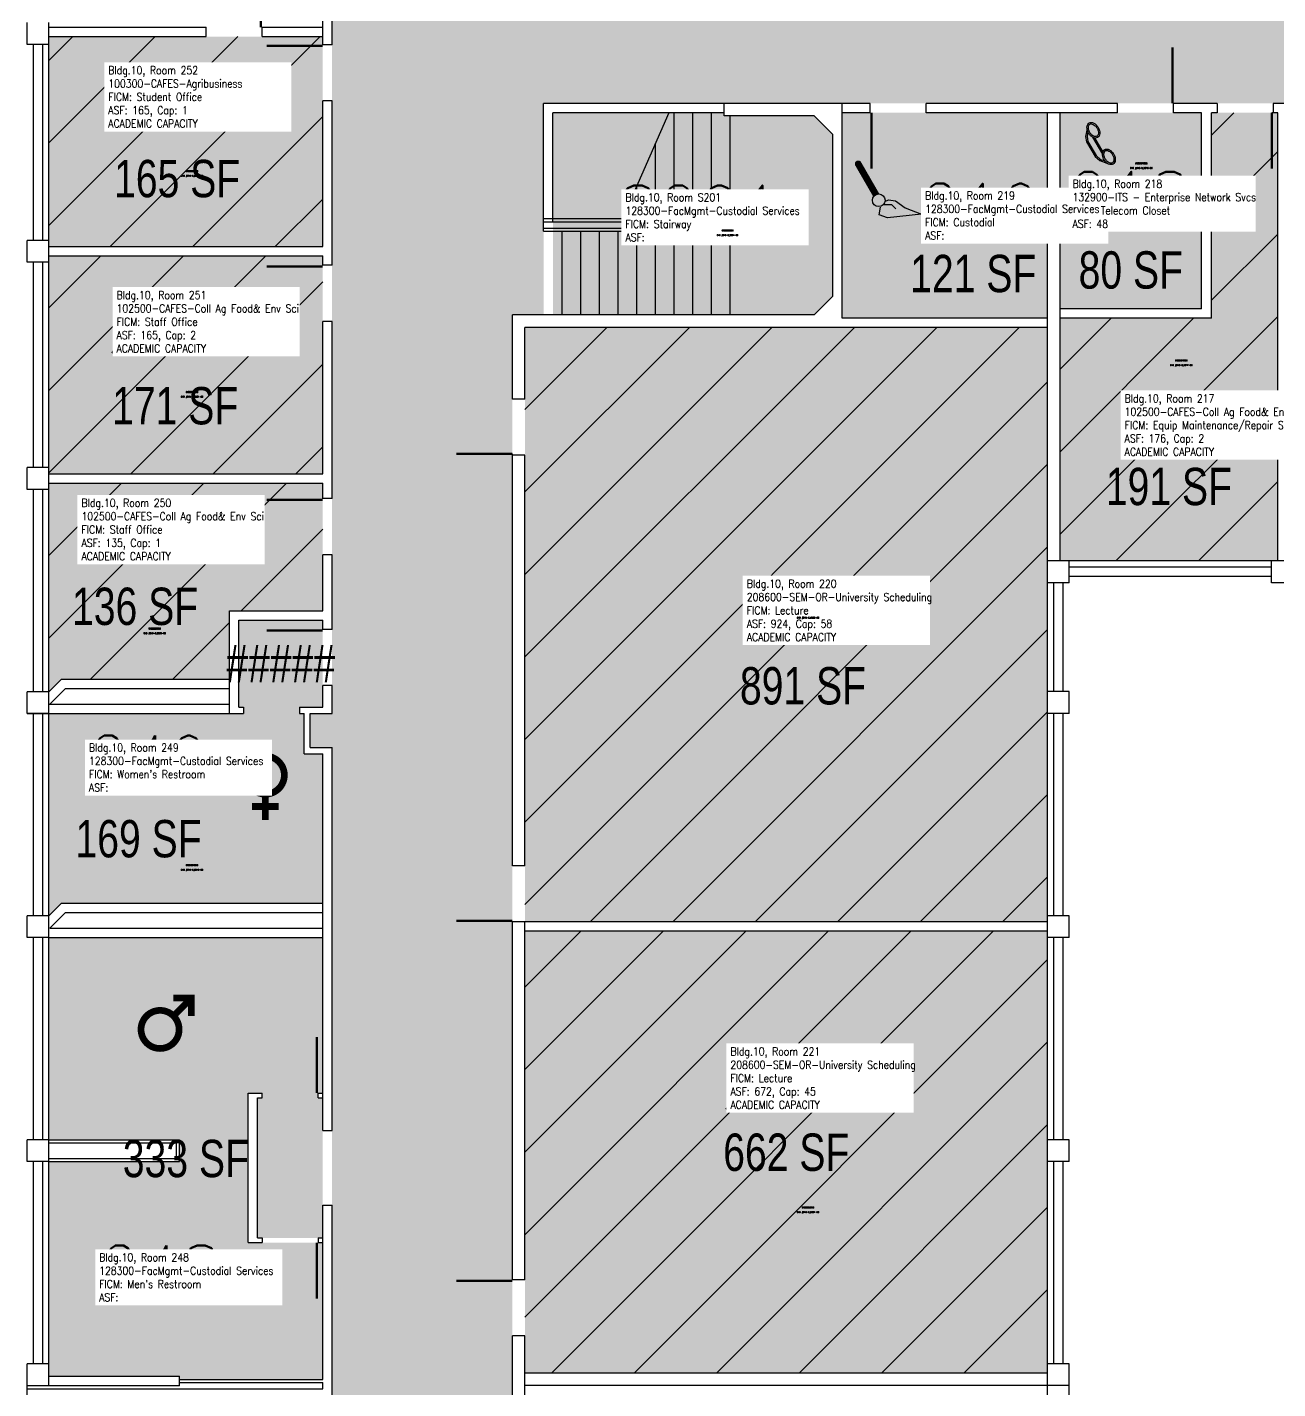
# Model space of a CAD drawing. Header units: inches. Extents: x -43 to 2568, y -133 to 3961.
# Drawn here: x 1 to 805, y 2608 to 3483 of the extents above; entities that cross this region are included whole.
import ezdxf
from ezdxf.enums import TextEntityAlignment as Align

# ---------------------------------------------------------------- set-up
doc = ezdxf.new("R2010")
doc.units = ezdxf.units.IN
doc.header["$LTSCALE"] = 0.25
doc.header["$MEASUREMENT"] = 0
doc.layers.get('0').update_dxf_attribs({"linetype": 'CONTINUOUS'})
for name, color, linetype in [('A-DOOR', 2, 'CONTINUOUS'), ('A-FLOR', 3, 'CONTINUOUS'), ('A-GLAZ', 1, 'CONTINUOUS'), ('A-GLAZ-SILL', 2, 'CONTINUOUS'), ('A-IDEN-CNUM', 7, 'CONTINUOUS'), ('A-IDEN-ICON', 4, 'CONTINUOUS'), ('A-IDEN-RNUM', 7, 'CONTINUOUS'), ('A-IDEN-SNUM', 4, 'CONTINUOUS'), ('A-IDEN-VNUM', 4, 'CONTINUOUS'), ('A-WALL', 5, 'CONTINUOUS'), ('AREA-TEXT', 3, 'CONTINUOUS'), ('Rooms-Capacity', 4, 'CONTINUOUS'), ('Rooms-Category-Color', 7, 'CONTINUOUS'), ('Rooms-College-Color', 7, 'CONTINUOUS'), ('Rooms-Department-Color', 7, 'CONTINUOUS'), ('Rooms-Division-Color', 7, 'CONTINUOUS'), ('Rooms-Information', 7, 'CONTINUOUS')]:
    doc.layers.add(name, color=color, linetype=linetype)
doc.styles.add('AREA', font='arial.ttf', dxfattribs={"width": 0.75, "height": 24})
doc.styles.add('ROOMSNUMBER', font='txt.shx', dxfattribs={"height": 0.03})
doc.styles.add('ROOMVNUMBER', font='simplex.shx', dxfattribs={"width": 0.85})

# ---------------------------------------------------------------- blocks, each defined once
blk = doc.blocks.new('CPCUST')
at = {"color": 0, "linetype": 'ByBlock'}
for p, q in [((0.0297, -0.0341), (0.0376, -0.0302)), ((0.0376, -0.0302), (0.0533, -0.0324)), ((0.0171, -0.0639), (0.02, -0.0466)), ((0.0262, -0.0408), (0.0446, -0.0406)), ((0.0446, -0.0406), (0.0543, -0.0505)), ((0.0533, -0.0324), (0.0745, -0.0479)), ((0.0745, -0.0479), (0.1117, -0.0625)), ((0.0358, -0.0705), (0.0171, -0.0639)), ((0.1117, -0.0625), (0.0358, -0.0705))]:
    blk.add_line(p, q, dxfattribs=at)
at = {"color": 0, "linetype": 'ByBlock', "const_width": 0.0075}
blk.add_lwpolyline([(-0.0332, 0.0481, 1), (-0.0268, 0.0519, 1)], format="xyb", close=True, dxfattribs=at)
at = {"color": 0, "linetype": 'ByBlock', "const_width": 0.015}
blk.add_lwpolyline([(-0.03, 0.05), (0.01, -0.0193)], dxfattribs=at)
at = {"color": 0, "linetype": 'ByBlock'}
blk.add_circle((0.0158, -0.0313), 0.0141, dxfattribs=at)
blk = doc.blocks.new('CPWOMEN')
at = {"color": 0, "linetype": 'ByBlock', "const_width": 0.015}
blk.add_lwpolyline([(-0.0375, 0, 1), (0.0475, 0, 1)], format="xyb", close=True, dxfattribs=at)
for points in [[(0.005, -0.04), (0.005, -0.1)], [(-0.025, -0.07), (0.035, -0.07)]]:
    blk.add_lwpolyline(points, dxfattribs=at)
blk = doc.blocks.new('CPMEN')
at = {"color": 0, "linetype": 'ByBlock', "const_width": 0.015}
for points in [[(0.055, 0.01), (0.055, 0.05), (0.015, 0.05)], [(0.0151, 0.0101), (0.055, 0.05)]]:
    blk.add_lwpolyline(points, dxfattribs=at)
blk.add_lwpolyline([(-0.0575, -0.02, 1), (0.0275, -0.02, 1)], format="xyb", close=True, dxfattribs=at)
blk = doc.blocks.new('CPPHONE')
for p, q in [((0.0096, 0.0252), (-0.0196, -0.0252)), ((0.0169, 0.0279), (-0.0182, -0.0329))]:
    blk.add_line(p, q)
for points in [[(0.0364, 0.0572), (0.0417, 0.0308), (0.0382, 0.0108), (0.0082, -0.0411), (-0.0083, -0.0558), (-0.0338, -0.0645)], [(0.0334, 0.047), (0.0366, 0.0307), (0.0334, 0.0126), (0.0043, -0.0379), (-0.0109, -0.0514), (-0.0265, -0.0567)]]:
    blk.add_lwpolyline(points)
for points in [[(0.0288, 0.0786, 0.139889), (0.0216, 0.0804, 0.107118), (0.0122, 0.0781, 0.079812), (0.0039, 0.0722, 0.067459), (-0.0035, 0.0626, 0.067459), (-0.008, 0.0515, 0.079812), (-0.009, 0.0413, 0.107118), (-0.0064, 0.032, 0.139889), (-0.0012, 0.0267, 0.139889), (0.0061, 0.0248, 0.107118), (0.0155, 0.0272, 0.079812), (0.0238, 0.0331, 0.067459), (0.0312, 0.0426, 0.067459), (0.0357, 0.0538, 0.079812), (0.0367, 0.0639, 0.107118), (0.034, 0.0732, 0.139889)], [(0.0263, 0.0743, 0.139889), (0.0218, 0.0754, 0.107118), (0.0144, 0.0736, 0.079812), (0.0074, 0.0686, 0.067459), (0.0008, 0.0601, 0.067459), (-0.0032, 0.0502, 0.079812), (-0.004, 0.0417, 0.107118), (-0.0019, 0.0344, 0.139889), (0.0013, 0.031, 0.139889), (0.0059, 0.0298, 0.107118), (0.0133, 0.0317, 0.079812), (0.0203, 0.0367, 0.067459), (0.0268, 0.0451, 0.067459), (0.0309, 0.055, 0.079812), (0.0317, 0.0636, 0.107118), (0.0296, 0.0709, 0.139889)], [(-0.0262, -0.0167, 0.139889), (-0.0334, -0.0148, 0.107118), (-0.0428, -0.0172, 0.079812), (-0.0511, -0.0231, 0.067459), (-0.0585, -0.0326, 0.067459), (-0.063, -0.0438, 0.079812), (-0.064, -0.0539, 0.107118), (-0.0614, -0.0632, 0.139889), (-0.0562, -0.0686, 0.139889), (-0.0489, -0.0704, 0.107118), (-0.0395, -0.0681, 0.079812), (-0.0312, -0.0622, 0.067459), (-0.0238, -0.0526, 0.067459), (-0.0193, -0.0415, 0.079812), (-0.0183, -0.0313, 0.107118), (-0.021, -0.022, 0.139889)], [(-0.0287, -0.021, 0.139889), (-0.0332, -0.0198, 0.107118), (-0.0406, -0.0217, 0.079812), (-0.0476, -0.0267, 0.067459), (-0.0542, -0.0351, 0.067459), (-0.0582, -0.045, 0.079812), (-0.059, -0.0536, 0.107118), (-0.0569, -0.0609, 0.139889), (-0.0537, -0.0643, 0.139889), (-0.0491, -0.0654, 0.107118), (-0.0417, -0.0636, 0.079812), (-0.0347, -0.0586, 0.067459), (-0.0282, -0.0501, 0.067459), (-0.0241, -0.0402, 0.079812), (-0.0233, -0.0317, 0.107118), (-0.0254, -0.0244, 0.139889)]]:
    blk.add_lwpolyline(points, format="xyb", close=True)

msp = doc.modelspace()

# ---------------------------------------------------------------- hatches: boundary and pattern name
at = {"layer": 'Rooms-Capacity'}
h = msp.add_hatch(dxfattribs=at)
h.set_pattern_fill('ANSI31', color=256, scale=300, style=0)
h.paths.add_polyline_path([(191, 3342.46), (191, 3477.46), (15.02, 3477.46), (15.02, 3472.42), (15.02, 3346.5), (15.02, 3342.46), (77, 3342.46)])
h = msp.add_hatch(dxfattribs=at)
h.set_pattern_fill('ANSI31', color=256, scale=300, style=0)
h.paths.add_polyline_path([(665.04, 3140.5), (671, 3140.5), (801, 3140.5), (805, 3140.5), (805, 3428.5), (802, 3428.5), (762.48, 3428.5), (762.48, 3296.5), (665.04, 3296.5)])
h = msp.add_hatch(dxfattribs=at)
h.set_pattern_fill('ANSI31', color=256, scale=300, style=0)
h.paths.add_polyline_path([(191, 3196.5), (191, 3336.46), (15.02, 3336.46), (15.02, 3332.5), (15.02, 3200.46), (15.02, 3196.5)])
h = msp.add_hatch(dxfattribs=at)
h.set_pattern_fill('ANSI31', color=256, scale=300, style=0)
h.paths.add_polyline_path([(321.04, 2932.54), (321.04, 2908.54), (657, 2908.54), (657, 2914.51), (657, 3044.5), (657, 3058.51), (657, 3188.5), (657, 3290.5), (321.04, 3290.5)])
h = msp.add_hatch(dxfattribs=at)
h.set_pattern_fill('ANSI31', color=256, scale=300, style=0)
h.paths.add_polyline_path([(131, 3108.51), (191, 3108.51), (191, 3190.5), (15.02, 3190.5), (15.02, 3186.46), (15.02, 3056.46), (23.06, 3064.5), (131, 3064.5)])
h = msp.add_hatch(dxfattribs=at)
h.set_pattern_fill('ANSI31', color=256, scale=300, style=0)
h.paths.add_polyline_path([(321.04, 2642.54), (321.04, 2618.54), (657, 2618.54), (657, 2624.5), (657, 2754.5), (657, 2768.5), (657, 2898.5), (657, 2902.5), (321.04, 2902.5)])
at = {"layer": 'Rooms-Category-Color', "true_color": 0xadadad}
for points in [[(313, 1578.49), (313, 1957.49), (313, 2642.54), (313, 3298.54), (333, 3298.54), (333, 3434.5), (449, 3434.5), (525, 3434.5), (766, 3434.5), (1809, 3434.5), (1809, 3440.5), (1825.01, 3440.5), (1825.01, 3434.5), (2098.16, 3434.5), (2098.16, 3446.5), (2332.2, 3446.5), (2332.2, 3566.5), (1417.04, 3566.5), (1417.04, 3588.5), (1395.04, 3588.5), (1395.04, 3566.5), (1160.08, 3566.5), (693.04, 3566.5), (248.04, 3566.5), (248.04, 3711.46), (197, 3711.46), (197, 3042.51), (183, 3042.51), (183, 3020.5), (197, 3020.5), (197, 2774.46), (197, 2774.46), (197, 2465.59), (197, 2321.74), (197, 2177.59), (197, 2033.59), (197, 1926.34), (197, 1308.49), (197, 865.24), (197, 720.52), (197, 575.77), (197, 432.49), (197, 289.24), (197, 151), (197, 83.02), (197, 6), (313, 6), (313, 738.49)], [(507, 3298.54), (519, 3310.54), (519, 3414.46), (507, 3426.46), (449, 3426.46), (449, 3428.5), (339, 3428.5), (339, 3298.54)], [(657, 3428.5), (525, 3428.5), (525, 3296.5), (657, 3296.5)], [(665.04, 3302.5), (756, 3302.5), (756, 3428.5), (665.04, 3428.5)], [(191, 2920.5), (191, 3016.5), (179, 3016.5), (179, 3042.51), (176, 3042.51), (176, 3046.5), (191, 3046.5), (191, 3102.51), (137, 3102.51), (137, 3046.5), (140, 3046.5), (140, 3042.51), (131, 3042.5), (15.02, 3042.5), (15.02, 3042.46), (15.02, 2912.46), (23.06, 2920.5)], [(143, 2798.46), (152, 2798.46), (152, 2795.46), (149, 2795.46), (149, 2705.46), (191, 2705.46), (191, 2795.46), (188, 2795.46), (188, 2798.46), (191, 2798.46), (191, 2898.46), (15.02, 2898.46), (15.02, 2768.5), (99.02, 2768.5), (99.02, 2754.5), (15.02, 2754.5), (15.02, 2754.46), (15.02, 2624.46), (15.02, 2616.5), (99.02, 2616.5), (99.02, 2614.5), (191, 2614.5), (191, 2702.46), (143, 2702.46)]]:
    msp.add_hatch(color=253, dxfattribs=at).paths.add_polyline_path(points)
at = {"layer": 'Rooms-Category-Color', "true_color": 0xfa9ba3}
for points in [[(191, 3342.46), (191, 3477.46), (15.02, 3477.46), (15.02, 3472.42), (15.02, 3346.5), (15.02, 3342.46), (77, 3342.46)], [(191, 3196.5), (191, 3336.46), (15.02, 3336.46), (15.02, 3332.5), (15.02, 3200.46), (15.02, 3196.5)], [(131, 3108.51), (191, 3108.51), (191, 3190.5), (15.02, 3190.5), (15.02, 3186.46), (15.02, 3056.46), (23.06, 3064.5), (131, 3064.5)]]:
    msp.add_hatch(color=241, dxfattribs=at).paths.add_polyline_path(points)
at = {"layer": 'Rooms-Category-Color', "true_color": 0xe3c5e1}
msp.add_hatch(color=254, dxfattribs=at).paths.add_polyline_path([(665.04, 3140.5), (671, 3140.5), (801, 3140.5), (805, 3140.5), (805, 3428.5), (802, 3428.5), (762.48, 3428.5), (762.48, 3296.5), (665.04, 3296.5)])
at = {"layer": 'Rooms-Category-Color', "true_color": 0xffff64}
for points in [[(321.04, 2932.54), (321.04, 2908.54), (657, 2908.54), (657, 2914.51), (657, 3044.5), (657, 3058.51), (657, 3188.5), (657, 3290.5), (321.04, 3290.5)], [(321.04, 2642.54), (321.04, 2618.54), (657, 2618.54), (657, 2624.5), (657, 2754.5), (657, 2768.5), (657, 2898.5), (657, 2902.5), (321.04, 2902.5)]]:
    msp.add_hatch(color=51, dxfattribs=at).paths.add_polyline_path(points)
at = {"layer": 'Rooms-College-Color', "true_color": 0xadadad}
for points in [[(313, 1578.49), (313, 1957.49), (313, 2642.54), (313, 3298.54), (333, 3298.54), (333, 3434.5), (449, 3434.5), (525, 3434.5), (766, 3434.5), (1809, 3434.5), (1809, 3440.5), (1825.01, 3440.5), (1825.01, 3434.5), (2098.16, 3434.5), (2098.16, 3446.5), (2332.2, 3446.5), (2332.2, 3566.5), (1417.04, 3566.5), (1417.04, 3588.5), (1395.04, 3588.5), (1395.04, 3566.5), (1160.08, 3566.5), (693.04, 3566.5), (248.04, 3566.5), (248.04, 3711.46), (197, 3711.46), (197, 3042.51), (183, 3042.51), (183, 3020.5), (197, 3020.5), (197, 2774.46), (197, 2774.46), (197, 2465.59), (197, 2321.74), (197, 2177.59), (197, 2033.59), (197, 1926.34), (197, 1308.49), (197, 865.24), (197, 720.52), (197, 575.77), (197, 432.49), (197, 289.24), (197, 151), (197, 83.02), (197, 6), (313, 6), (313, 738.49)], [(507, 3298.54), (519, 3310.54), (519, 3414.46), (507, 3426.46), (449, 3426.46), (449, 3428.5), (339, 3428.5), (339, 3298.54)], [(657, 3428.5), (525, 3428.5), (525, 3296.5), (657, 3296.5)], [(191, 2920.5), (191, 3016.5), (179, 3016.5), (179, 3042.51), (176, 3042.51), (176, 3046.5), (191, 3046.5), (191, 3102.51), (137, 3102.51), (137, 3046.5), (140, 3046.5), (140, 3042.51), (131, 3042.5), (15.02, 3042.5), (15.02, 3042.46), (15.02, 2912.46), (23.06, 2920.5)], [(143, 2798.46), (152, 2798.46), (152, 2795.46), (149, 2795.46), (149, 2705.46), (191, 2705.46), (191, 2795.46), (188, 2795.46), (188, 2798.46), (191, 2798.46), (191, 2898.46), (15.02, 2898.46), (15.02, 2768.5), (99.02, 2768.5), (99.02, 2754.5), (15.02, 2754.5), (15.02, 2754.46), (15.02, 2624.46), (15.02, 2616.5), (99.02, 2616.5), (99.02, 2614.5), (191, 2614.5), (191, 2702.46), (143, 2702.46)]]:
    msp.add_hatch(color=253, dxfattribs=at).paths.add_polyline_path(points)
at = {"layer": 'Rooms-College-Color', "true_color": 0xe3c5e1}
for points in [[(191, 3342.46), (191, 3477.46), (15.02, 3477.46), (15.02, 3472.42), (15.02, 3346.5), (15.02, 3342.46), (77, 3342.46)], [(665.04, 3140.5), (671, 3140.5), (801, 3140.5), (805, 3140.5), (805, 3428.5), (802, 3428.5), (762.48, 3428.5), (762.48, 3296.5), (665.04, 3296.5)], [(191, 3196.5), (191, 3336.46), (15.02, 3336.46), (15.02, 3332.5), (15.02, 3200.46), (15.02, 3196.5)], [(131, 3108.51), (191, 3108.51), (191, 3190.5), (15.02, 3190.5), (15.02, 3186.46), (15.02, 3056.46), (23.06, 3064.5), (131, 3064.5)]]:
    msp.add_hatch(color=254, dxfattribs=at).paths.add_polyline_path(points)
at = {"layer": 'Rooms-College-Color', "true_color": 0x80bc67}
msp.add_hatch(color=83, dxfattribs=at).paths.add_polyline_path([(665.04, 3302.5), (756, 3302.5), (756, 3428.5), (665.04, 3428.5)])
at = {"layer": 'Rooms-College-Color', "true_color": 0xffff64}
for points in [[(321.04, 2932.54), (321.04, 2908.54), (657, 2908.54), (657, 2914.51), (657, 3044.5), (657, 3058.51), (657, 3188.5), (657, 3290.5), (321.04, 3290.5)], [(321.04, 2642.54), (321.04, 2618.54), (657, 2618.54), (657, 2624.5), (657, 2754.5), (657, 2768.5), (657, 2898.5), (657, 2902.5), (321.04, 2902.5)]]:
    msp.add_hatch(color=51, dxfattribs=at).paths.add_polyline_path(points)
at = {"layer": 'Rooms-Department-Color', "true_color": 0xacacac}
for points in [[(313, 1578.49), (313, 1957.49), (313, 2642.54), (313, 3298.54), (333, 3298.54), (333, 3434.5), (449, 3434.5), (525, 3434.5), (766, 3434.5), (1809, 3434.5), (1809, 3440.5), (1825.01, 3440.5), (1825.01, 3434.5), (2098.16, 3434.5), (2098.16, 3446.5), (2332.2, 3446.5), (2332.2, 3566.5), (1417.04, 3566.5), (1417.04, 3588.5), (1395.04, 3588.5), (1395.04, 3566.5), (1160.08, 3566.5), (693.04, 3566.5), (248.04, 3566.5), (248.04, 3711.46), (197, 3711.46), (197, 3042.51), (183, 3042.51), (183, 3020.5), (197, 3020.5), (197, 2774.46), (197, 2774.46), (197, 2465.59), (197, 2321.74), (197, 2177.59), (197, 2033.59), (197, 1926.34), (197, 1308.49), (197, 865.24), (197, 720.52), (197, 575.77), (197, 432.49), (197, 289.24), (197, 151), (197, 83.02), (197, 6), (313, 6), (313, 738.49)], [(507, 3298.54), (519, 3310.54), (519, 3414.46), (507, 3426.46), (449, 3426.46), (449, 3428.5), (339, 3428.5), (339, 3298.54)], [(657, 3428.5), (525, 3428.5), (525, 3296.5), (657, 3296.5)], [(665.04, 3302.5), (756, 3302.5), (756, 3428.5), (665.04, 3428.5)], [(191, 2920.5), (191, 3016.5), (179, 3016.5), (179, 3042.51), (176, 3042.51), (176, 3046.5), (191, 3046.5), (191, 3102.51), (137, 3102.51), (137, 3046.5), (140, 3046.5), (140, 3042.51), (131, 3042.5), (15.02, 3042.5), (15.02, 3042.46), (15.02, 2912.46), (23.06, 2920.5)], [(143, 2798.46), (152, 2798.46), (152, 2795.46), (149, 2795.46), (149, 2705.46), (191, 2705.46), (191, 2795.46), (188, 2795.46), (188, 2798.46), (191, 2798.46), (191, 2898.46), (15.02, 2898.46), (15.02, 2768.5), (99.02, 2768.5), (99.02, 2754.5), (15.02, 2754.5), (15.02, 2754.46), (15.02, 2624.46), (15.02, 2616.5), (99.02, 2616.5), (99.02, 2614.5), (191, 2614.5), (191, 2702.46), (143, 2702.46)]]:
    msp.add_hatch(color=253, dxfattribs=at).paths.add_polyline_path(points)
at = {"layer": 'Rooms-Department-Color', "true_color": 0xe3c5e1}
for points in [[(191, 3342.46), (191, 3477.46), (15.02, 3477.46), (15.02, 3472.42), (15.02, 3346.5), (15.02, 3342.46), (77, 3342.46)], [(665.04, 3140.5), (671, 3140.5), (801, 3140.5), (805, 3140.5), (805, 3428.5), (802, 3428.5), (762.48, 3428.5), (762.48, 3296.5), (665.04, 3296.5)], [(191, 3196.5), (191, 3336.46), (15.02, 3336.46), (15.02, 3332.5), (15.02, 3200.46), (15.02, 3196.5)], [(131, 3108.51), (191, 3108.51), (191, 3190.5), (15.02, 3190.5), (15.02, 3186.46), (15.02, 3056.46), (23.06, 3064.5), (131, 3064.5)]]:
    msp.add_hatch(color=254, dxfattribs=at).paths.add_polyline_path(points)
at = {"layer": 'Rooms-Department-Color', "true_color": 0x003fff}
for points in [[(321.04, 2932.54), (321.04, 2908.54), (657, 2908.54), (657, 2914.51), (657, 3044.5), (657, 3058.51), (657, 3188.5), (657, 3290.5), (321.04, 3290.5)], [(321.04, 2642.54), (321.04, 2618.54), (657, 2618.54), (657, 2624.5), (657, 2754.5), (657, 2768.5), (657, 2898.5), (657, 2902.5), (321.04, 2902.5)]]:
    msp.add_hatch(color=160, dxfattribs=at).paths.add_polyline_path(points)
at = {"layer": 'Rooms-Division-Color', "true_color": 0xadadad}
for points in [[(313, 1578.49), (313, 1957.49), (313, 2642.54), (313, 3298.54), (333, 3298.54), (333, 3434.5), (449, 3434.5), (525, 3434.5), (766, 3434.5), (1809, 3434.5), (1809, 3440.5), (1825.01, 3440.5), (1825.01, 3434.5), (2098.16, 3434.5), (2098.16, 3446.5), (2332.2, 3446.5), (2332.2, 3566.5), (1417.04, 3566.5), (1417.04, 3588.5), (1395.04, 3588.5), (1395.04, 3566.5), (1160.08, 3566.5), (693.04, 3566.5), (248.04, 3566.5), (248.04, 3711.46), (197, 3711.46), (197, 3042.51), (183, 3042.51), (183, 3020.5), (197, 3020.5), (197, 2774.46), (197, 2774.46), (197, 2465.59), (197, 2321.74), (197, 2177.59), (197, 2033.59), (197, 1926.34), (197, 1308.49), (197, 865.24), (197, 720.52), (197, 575.77), (197, 432.49), (197, 289.24), (197, 151), (197, 83.02), (197, 6), (313, 6), (313, 738.49)], [(507, 3298.54), (519, 3310.54), (519, 3414.46), (507, 3426.46), (449, 3426.46), (449, 3428.5), (339, 3428.5), (339, 3298.54)], [(657, 3428.5), (525, 3428.5), (525, 3296.5), (657, 3296.5)], [(665.04, 3302.5), (756, 3302.5), (756, 3428.5), (665.04, 3428.5)], [(191, 2920.5), (191, 3016.5), (179, 3016.5), (179, 3042.51), (176, 3042.51), (176, 3046.5), (191, 3046.5), (191, 3102.51), (137, 3102.51), (137, 3046.5), (140, 3046.5), (140, 3042.51), (131, 3042.5), (15.02, 3042.5), (15.02, 3042.46), (15.02, 2912.46), (23.06, 2920.5)], [(143, 2798.46), (152, 2798.46), (152, 2795.46), (149, 2795.46), (149, 2705.46), (191, 2705.46), (191, 2795.46), (188, 2795.46), (188, 2798.46), (191, 2798.46), (191, 2898.46), (15.02, 2898.46), (15.02, 2768.5), (99.02, 2768.5), (99.02, 2754.5), (15.02, 2754.5), (15.02, 2754.46), (15.02, 2624.46), (15.02, 2616.5), (99.02, 2616.5), (99.02, 2614.5), (191, 2614.5), (191, 2702.46), (143, 2702.46)]]:
    msp.add_hatch(color=253, dxfattribs=at).paths.add_polyline_path(points)
at = {"layer": 'Rooms-Division-Color', "true_color": 0xe3c5e1}
for points in [[(191, 3342.46), (191, 3477.46), (15.02, 3477.46), (15.02, 3472.42), (15.02, 3346.5), (15.02, 3342.46), (77, 3342.46)], [(665.04, 3140.5), (671, 3140.5), (801, 3140.5), (805, 3140.5), (805, 3428.5), (802, 3428.5), (762.48, 3428.5), (762.48, 3296.5), (665.04, 3296.5)], [(191, 3196.5), (191, 3336.46), (15.02, 3336.46), (15.02, 3332.5), (15.02, 3200.46), (15.02, 3196.5)], [(131, 3108.51), (191, 3108.51), (191, 3190.5), (15.02, 3190.5), (15.02, 3186.46), (15.02, 3056.46), (23.06, 3064.5), (131, 3064.5)]]:
    msp.add_hatch(color=254, dxfattribs=at).paths.add_polyline_path(points)
at = {"layer": 'Rooms-Division-Color', "true_color": 0x003fff}
for points in [[(321.04, 2932.54), (321.04, 2908.54), (657, 2908.54), (657, 2914.51), (657, 3044.5), (657, 3058.51), (657, 3188.5), (657, 3290.5), (321.04, 3290.5)], [(321.04, 2642.54), (321.04, 2618.54), (657, 2618.54), (657, 2624.5), (657, 2754.5), (657, 2768.5), (657, 2898.5), (657, 2902.5), (321.04, 2902.5)]]:
    msp.add_hatch(color=160, dxfattribs=at).paths.add_polyline_path(points)

# ---------------------------------------------------------------- linework, layer by layer
at = {"layer": 'A-DOOR'}
for points in [[(151.25, 3483.46, 1.5, 1.5, 0), (151.25, 3519.46, 0, 0, 0), (152, 3519.46, 0, 0, 0.414214), (116, 3483.46, 0, 0, 0.414214)], [(191, 3471.46, 1.5, 1.5, 0), (155, 3471.46, 0, 0, 0), (155, 3472.21, 0, 0, 0.414214), (191, 3436.21, 0, 0, 0.414214)], [(737.25, 3434.5, 1.5, 1.5, 0), (737.25, 3470.5, 0, 0, 0), (738, 3470.5, 0, 0, 0.414214), (702, 3434.5, 0, 0, 0.414214)], [(543.75, 3428.5, 1.5, 1.5, 0), (543.75, 3392.5, 0, 0, 0), (543, 3392.5, 0, 0, 0.414214), (579, 3428.5, 0, 0, 0.414214)], [(801.25, 3428.5, 1.5, 1.5, 0), (801.25, 3392.5, 0, 0, 0), (802, 3392.5, 0, 0, -0.414214), (766, 3428.5, 0, 0, -0.414214)], [(191, 3329.71, 1.5, 1.5, 0), (155, 3329.71, 0, 0, 0), (155, 3330.46, 0, 0, 0.414214), (191, 3294.46, 0, 0, 0.414214)], [(313, 3209.29, 1.5, 1.5, 0), (277, 3209.29, 0, 0, 0), (277, 3208.54, 0, 0, -0.414214), (313, 3244.54, 0, 0, -0.414214)], [(191, 3179.76, 1.5, 1.5, 0), (155, 3179.76, 0, 0, 0), (155, 3180.51, 0, 0, 0.414214), (191, 3144.51, 0, 0, 0.414214)], [(191, 3095.76, 1.5, 1.5, 0), (155, 3095.76, 0, 0, 0), (155, 3096.51, 0, 0, 0.414214), (191, 3060.51, 0, 0, 0.414214)], [(313, 2909.29, 1.5, 1.5, 0), (277, 2909.29, 0, 0, 0), (277, 2908.54, 0, 0, -0.414214), (313, 2944.54, 0, 0, -0.414214)], [(187.25, 2798.46, 1.5, 1.5, 0), (187.25, 2834.46, 0, 0, 0), (188, 2834.46, 0, 0, 0.414214), (152, 2798.46, 0, 0, 0.414214)], [(187.25, 2702.46, 1.5, 1.5, 0), (187.25, 2666.46, 0, 0, 0), (188, 2666.46, 0, 0, -0.414214), (152, 2702.46, 0, 0, -0.414214)], [(313, 2677.79, 1.5, 1.5, 0), (277, 2677.79, 0, 0, 0), (277, 2678.54, 0, 0, 0.414214), (313, 2642.54, 0, 0, 0.414214)]]:
    msp.add_lwpolyline(points, format="xyseb", dxfattribs=at)
at = {"layer": 'A-FLOR'}
for p, q in [((413.52, 3428.5), (383.74, 3360.46)), ((417, 3360.46), (417, 3428.5)), ((429, 3360.46), (429, 3428.5)), ((441, 3360.46), (441, 3428.5)), ((453, 3360.46), (453, 3426.46)), ((405, 3360.46), (405, 3409.02)), ((393, 3360.46), (393, 3381.61)), ((333, 3360.46), (456.99, 3360.46)), ((333, 3352.42), (333, 3360.46)), ((456.99, 3360.46), (456.99, 3352.42)), ((333, 3358.46), (454.99, 3358.46)), ((333, 3354.43), (454.99, 3354.43)), ((333, 3352.42), (456.99, 3352.42)), ((345, 3298.54), (345, 3352.42)), ((357, 3298.54), (357, 3352.42)), ((369, 3298.54), (369, 3352.42)), ((381, 3298.54), (381, 3352.42)), ((393, 3298.54), (393, 3352.42)), ((405, 3298.54), (405, 3352.42)), ((417, 3298.54), (417, 3352.42)), ((429, 3298.54), (429, 3352.42)), ((441, 3298.54), (441, 3352.42)), ((453, 3298.54), (453, 3352.42)), ((454.99, 3358.46), (454.99, 3354.43))]:
    msp.add_line(p, q, dxfattribs=at)
at = {"layer": 'A-GLAZ'}
for p, q in [((11.02, 3346.5), (11.02, 3472.42)), ((11.02, 3200.46), (11.02, 3332.5)), ((11.02, 3056.46), (11.02, 3186.46)), ((801, 3136.5), (671, 3136.5)), ((661, 3056.5), (661, 3126.5)), ((11.02, 2912.46), (11.02, 3042.46)), ((661, 2912.5), (661, 3042.5)), ((11.02, 2768.46), (11.02, 2898.46)), ((661, 2768.5), (661, 2898.5)), ((11.02, 2624.46), (11.02, 2754.46)), ((661, 2624.5), (661, 2754.5))]:
    msp.add_line(p, q, dxfattribs=at)
at = {"layer": 'A-GLAZ-SILL'}
for p, q in [((5.02, 3346.5), (5.02, 3472.42)), ((15.02, 3346.5), (15.02, 3472.42)), ((5.02, 3200.46), (5.02, 3332.5)), ((15.02, 3200.46), (15.02, 3332.5)), ((5.02, 3056.46), (5.02, 3186.46)), ((15.02, 3056.46), (15.02, 3186.46)), ((801, 3140.5), (671, 3140.5)), ((657, 3056.5), (657, 3126.5)), ((667, 3056.5), (667, 3126.5)), ((801, 3130.5), (671, 3130.5)), ((5.02, 2912.46), (5.02, 3042.46)), ((15.02, 2912.46), (15.02, 3042.46)), ((657, 2912.5), (657, 3042.5)), ((667, 2912.5), (667, 3042.5)), ((5.02, 2768.46), (5.02, 2898.46)), ((15.02, 2768.46), (15.02, 2898.46)), ((657, 2768.5), (657, 2898.5)), ((667, 2768.5), (667, 2898.5)), ((5.02, 2624.46), (5.02, 2754.46)), ((15.02, 2624.46), (15.02, 2754.46)), ((657, 2624.5), (657, 2754.5)), ((667, 2624.5), (667, 2754.5))]:
    msp.add_line(p, q, dxfattribs=at)
at = {"layer": 'A-WALL'}
for p, q in [((191, 3472.21), (191, 3579.46)), ((197, 3472.21), (197, 3579.46)), ((1.02, 3472.42), (1.02, 3486.42)), ((15.02, 3472.42), (15.02, 3486.42)), ((15.02, 3483.46), (116, 3483.46)), ((116, 3477.46), (116, 3483.46)), ((152, 3477.46), (152, 3483.46)), ((152, 3483.46), (191, 3483.46)), ((15.02, 3477.46), (116, 3477.46)), ((152, 3477.46), (191, 3477.46)), ((15.02, 3472.42), (1.02, 3472.42)), ((197, 3472.21), (191, 3472.21)), ((191, 3342.46), (191, 3436.21)), ((197, 3436.21), (191, 3436.21)), ((197, 3330.46), (197, 3436.21)), ((449, 3434.5), (333, 3434.5)), ((333, 3428.5), (333, 3434.5)), ((333, 3358.46), (333, 3434.5)), ((449, 3426.46), (449, 3434.5)), ((525, 3434.5), (449, 3434.5)), ((525, 3296.5), (525, 3434.5)), ((543, 3434.5), (525, 3434.5)), ((543, 3428.5), (543, 3434.5)), ((579, 3428.5), (579, 3434.5)), ((702, 3434.5), (579, 3434.5)), ((702, 3428.5), (702, 3434.5)), ((766, 3434.5), (738, 3434.5)), ((738, 3428.5), (738, 3434.5)), ((766, 3434.5), (766, 3428.5)), ((802, 3434.5), (802, 3428.5)), ((817, 3434.5), (802, 3434.5)), ((449, 3428.5), (339, 3428.5)), ((339, 3358.46), (339, 3428.5)), ((507, 3426.46), (449, 3426.46)), ((519, 3414.46), (507, 3426.46)), ((543, 3428.5), (525, 3428.5)), ((702, 3428.5), (579, 3428.5)), ((657, 3140.5), (657, 3428.5)), ((665.04, 3140.5), (665.04, 3428.5)), ((756, 3428.5), (738, 3428.5)), ((756, 3302.5), (756, 3428.5)), ((762.48, 3296.5), (762.48, 3428.5)), ((766, 3428.5), (762.48, 3428.5)), ((802, 3428.5), (801.25, 3428.5)), ((805, 3428.5), (802, 3428.5)), ((805, 3140.5), (805, 3428.5)), ((519, 3310.54), (519, 3414.46)), ((15.02, 3346.5), (1.02, 3346.5)), ((1.02, 3332.5), (1.02, 3346.5)), ((15.02, 3332.5), (15.02, 3346.5)), ((15.02, 3342.46), (77, 3342.46)), ((77, 3342.46), (191, 3342.46)), ((15.02, 3336.46), (191, 3336.46)), ((191, 3330.46), (191, 3336.46)), ((15.02, 3332.5), (1.02, 3332.5)), ((197, 3330.46), (191, 3330.46)), ((519, 3310.54), (507, 3298.54)), ((756, 3302.5), (665.04, 3302.5)), ((191, 3196.5), (191, 3294.46)), ((197, 3294.46), (191, 3294.46)), ((197, 3180.51), (197, 3294.46)), ((507, 3298.54), (313, 3298.54)), ((313, 3244.54), (313, 3298.54)), ((657, 3290.5), (321.04, 3290.5)), ((321.04, 3244.54), (321.04, 3290.5)), ((657, 3296.5), (525, 3296.5)), ((762.48, 3296.5), (665.04, 3296.5)), ((321.04, 3244.54), (313, 3244.54)), ((313, 2944.54), (313, 3209.29)), ((321.04, 3208.54), (313, 3208.54)), ((321.04, 2944.54), (321.04, 3208.54)), ((15.02, 3200.46), (1.02, 3200.46)), ((1.02, 3186.46), (1.02, 3200.46)), ((15.02, 3186.46), (15.02, 3200.46)), ((15.02, 3196.5), (191, 3196.5)), ((15.02, 3186.46), (1.02, 3186.46)), ((15.02, 3190.5), (191, 3190.5)), ((191, 3180.51), (191, 3190.5)), ((197, 3180.51), (191, 3180.51)), ((191, 3108.51), (191, 3144.51)), ((197, 3144.51), (191, 3144.51)), ((197, 3096.51), (197, 3144.51)), ((657, 3126.5), (657, 3140.5)), ((671, 3140.5), (657, 3140.5)), ((671, 3126.5), (671, 3140.5)), ((815, 3140.5), (801, 3140.5)), ((801, 3126.5), (801, 3140.5)), ((671, 3126.5), (657, 3126.5)), ((815, 3126.5), (801, 3126.5)), ((131, 3042.5), (131, 3108.51)), ((131, 3108.51), (191, 3108.51)), ((137, 3046.5), (137, 3102.51)), ((137, 3102.51), (191, 3102.51)), ((191, 3096.51), (191, 3102.51)), ((197, 3096.51), (191, 3096.51)), ((15.02, 3056.46), (23.06, 3064.5)), ((23.06, 3064.5), (131, 3064.5)), ((15.02, 3056.46), (1.02, 3056.46)), ((1.02, 3042.46), (1.02, 3056.46)), ((15.02, 3042.46), (15.02, 3056.46)), ((15.54, 3048.5), (25.54, 3058.5)), ((25.54, 3058.5), (131, 3058.5)), ((191, 3046.5), (191, 3060.51)), ((197, 3060.51), (191, 3060.51)), ((197, 3042.51), (197, 3060.51)), ((657, 3042.5), (657, 3056.5)), ((671, 3056.5), (657, 3056.5)), ((671, 3042.5), (671, 3056.5)), ((15.02, 3048.5), (131, 3048.5)), ((137, 3046.5), (140, 3046.5)), ((140, 3046.5), (140, 3042.51)), ((176, 3046.5), (176, 3042.51)), ((176, 3046.5), (191, 3046.5)), ((1.02, 3042.5), (131, 3042.5)), ((15.02, 3042.46), (1.02, 3042.46)), ((131, 3042.51), (140, 3042.51)), ((176, 3042.51), (179, 3042.51)), ((179, 3016.5), (179, 3042.51)), ((183, 3020.5), (183, 3042.51)), ((183, 3042.51), (197, 3042.51)), ((671, 3042.5), (657, 3042.5)), ((183, 3020.5), (197, 3020.5)), ((197, 2774.46), (197, 3020.5)), ((179, 3016.5), (191, 3016.5)), ((191, 2774.46), (191, 3016.5)), ((321.04, 2944.54), (313, 2944.54)), ((15.02, 2912.46), (23.06, 2920.5)), ((15.5, 2904.46), (25.54, 2914.5)), ((23.06, 2920.5), (191, 2920.5)), ((25.54, 2914.5), (191, 2914.5)), ((15.02, 2912.46), (1.02, 2912.46)), ((1.02, 2898.46), (1.02, 2912.46)), ((15.02, 2898.46), (15.02, 2912.46)), ((313, 2678.54), (313, 2908.54)), ((321.04, 2908.54), (313, 2908.54)), ((321.04, 2678.54), (321.04, 2908.54)), ((657, 2908.5), (321.04, 2908.5)), ((657, 2898.5), (657, 2912.5)), ((671, 2912.5), (657, 2912.5)), ((671, 2898.5), (671, 2912.5)), ((15.02, 2898.46), (1.02, 2898.46)), ((15.02, 2898.46), (191, 2898.46)), ((15.5, 2904.46), (191, 2904.46)), ((657, 2902.5), (321.04, 2902.5)), ((671, 2898.5), (657, 2898.5)), ((143, 2702.46), (143, 2798.46)), ((143, 2798.46), (152, 2798.46)), ((149, 2705.46), (149, 2795.46)), ((149, 2795.46), (152, 2795.46)), ((152, 2795.46), (152, 2798.46)), ((188, 2795.46), (188, 2798.46)), ((188, 2798.46), (191, 2798.46)), ((188, 2795.46), (191, 2795.46)), ((191, 2774.46), (197, 2774.46)), ((15.02, 2768.46), (1.02, 2768.46)), ((1.02, 2754.46), (1.02, 2768.46)), ((15.02, 2768.5), (99.02, 2768.5)), ((15.02, 2754.46), (15.02, 2768.5)), ((15.02, 2766.5), (97.02, 2766.5)), ((97.02, 2756.5), (97.02, 2766.5)), ((99.02, 2754.46), (99.02, 2768.5)), ((657, 2754.5), (657, 2768.5)), ((671, 2768.5), (657, 2768.5)), ((671, 2754.5), (671, 2768.5)), ((15.02, 2756.5), (97.02, 2756.5)), ((15.02, 2754.46), (1.02, 2754.46)), ((15.02, 2754.5), (99.02, 2754.5)), ((671, 2754.5), (657, 2754.5)), ((191, 2614.5), (191, 2726.46)), ((191, 2726.46), (197, 2726.46)), ((197, 2501.59), (197, 2726.46)), ((149, 2705.46), (152, 2705.46)), ((152, 2705.46), (152, 2702.46)), ((188, 2705.46), (188, 2702.46)), ((188, 2705.46), (191, 2705.46)), ((143, 2702.46), (152, 2702.46)), ((188, 2702.46), (191, 2702.46)), ((321.04, 2678.54), (313, 2678.54)), ((321.04, 2642.54), (313, 2642.54)), ((313, 2596.5), (313, 2642.54)), ((321.04, 2596.5), (321.04, 2642.54)), ((1.02, 2610.46), (1.02, 2624.46)), ((15.02, 2624.46), (1.02, 2624.46)), ((15.02, 2610.46), (15.02, 2624.46)), ((15.02, 2616.5), (99.02, 2616.5)), ((99.02, 2610.46), (99.02, 2616.5)), ((657, 2618.54), (321.04, 2618.54)), ((657, 2610.5), (657, 2624.5)), ((671, 2624.5), (657, 2624.5)), ((671, 2610.5), (671, 2624.5)), ((1.02, 2610.5), (99.02, 2610.5)), ((15.02, 2610.46), (1.02, 2610.46)), ((1.02, 2594.45), (1.02, 2610.46)), ((1.02, 2608.5), (191, 2608.5)), ((99.02, 2614.5), (191, 2614.5)), ((99.02, 2612.49), (191, 2612.49)), ((191, 2608.5), (191, 2612.49)), ((657, 2610.5), (321.04, 2610.5)), ((657, 2594.49), (657, 2610.5)), ((671, 2610.5), (657, 2610.5)), ((671, 2594.49), (671, 2610.5))]:
    msp.add_line(p, q, dxfattribs=at)

# ---------------------------------------------------------------- block references
at = {"layer": 'A-IDEN-ICON', "xscale": -179.9999999999999, "yscale": 180, "zscale": 180, "rotation": 0.1959893751911324}
msp.add_blockref('CPPHONE', (689.01, 3407.79), dxfattribs=at)
at = {"layer": 'A-IDEN-ICON', "xscale": 288, "yscale": 288, "zscale": 288}
for name, p in [('CPCUST', (543.9, 3381.27)), ('CPWOMEN', (152.66, 3002.84)), ('CPMEN', (90.74, 2845.17))]:
    msp.add_blockref(name, p, dxfattribs=at)

# ---------------------------------------------------------------- texts
at = {"layer": 'A-IDEN-CNUM', "style": 'ROOMSNUMBER', "width": 0.85}
for s, height, p in [('CAD #010-0_0252-00', 1, (107, 3388)), ('CAD #010-0_0218-00', 1, (717.28, 3392.95)), ('CAD #010-0_0219-00', 1, (614, 3362)), ('CAD #010-0_S201-00', 0.96, (451.27, 3349.82)), ('CAD #010-0_0217-00', 1, (743, 3266.3)), ('CAD #010-0_0251-00', 1, (107, 3246)), ('CAD #010-0_0220-00', 1, (503, 3104)), ('CAD #010-0_0250-00', 1, (83, 3094)), ('CAD #010-0_0249-00', 1, (107, 2942)), ('CAD #010-0_0221-00', 1, (503, 2722)), ('CAD #010-0_0248-00', 1, (86.62, 2679.66))]:
    msp.add_text(s, height=height, dxfattribs=at).set_placement(p, align=Align.MIDDLE_CENTER)
at = {"layer": 'A-IDEN-RNUM', "style": 'ROOMSNUMBER', "width": 0.85}
for s, height, p in [('0218-00', 1, (717.28, 3395.95)), ('0252-00', 1, (107, 3391)), ('0219-00', 1, (614, 3365)), ('S201-00', 0.96, (451.27, 3352.82)), ('0217-00', 1, (743, 3269.3)), ('0251-00', 1, (107, 3249)), ('0220-00', 1, (503, 3107)), ('0250-00', 1, (83, 3097)), ('0249-00', 1, (107, 2945)), ('0221-00', 1, (503, 2725)), ('0248-00', 1, (86.62, 2682.66))]:
    msp.add_text(s, height=height, dxfattribs=at).set_placement(p, align=Align.MIDDLE_CENTER)
at = {"layer": 'A-IDEN-SNUM', "style": 'ROOMSNUMBER', "width": 0.85}
for s, height, p in [('0100021800', 1, (717.28, 3395.95)), ('0100025200', 1, (107, 3391)), ('0100021900', 1, (614, 3365)), ('0100S20100', 0.96, (451.27, 3352.82)), ('0100021700', 1, (743, 3269.3)), ('0100025100', 1, (107, 3249)), ('0100022000', 1, (503, 3107)), ('0100025000', 1, (83, 3097)), ('0100024900', 1, (107, 2945)), ('0100022100', 1, (503, 2725)), ('0100024800', 1, (86.62, 2682.66))]:
    msp.add_text(s, height=height, dxfattribs=at).set_placement(p, align=Align.MIDDLE_CENTER)
at = {"layer": 'A-IDEN-VNUM', "style": 'ROOMVNUMBER', "width": 0.85}
for s, p in [('252', (92.49, 3436.99)), ('218', (709.49, 3372.56)), ('S201', (433, 3363.85)), ('219', (614, 3365)), ('251', (91.24, 3292.49)), ('217', (743, 3226.05)), ('250', (75.25, 3158.92)), ('220', (503, 3107)), ('249', (79.34, 3010.24)), ('221', (485.93, 2806.42)), ('248', (86.62, 2682.66))]:
    msp.add_text(s, height=36, dxfattribs=at).set_placement(p, align=Align.MIDDLE_CENTER)
at = {"layer": 'AREA-TEXT', "style": 'AREA', "width": 0.75}
for s, p in [('165 SF', (97.39, 3386.22)), ('160 SF', (429, 3363.52)), ('121 SF', (609.22, 3325.2)), ('80 SF', (710.52, 3327.48)), ('171 SF', (96.13, 3240.24)), ('191 SF', (735.02, 3188.33)), ('136 SF', (70.37, 3111.32)), ('#####', (164, 3074.5)), ('891 SF', (499.77, 3060.26)), ('169 SF', (72.58, 2962)), ('333 SF', (103.01, 2756.48)), ('662 SF', (489.02, 2760.52))]:
    msp.add_text(s, height=24, dxfattribs=at).set_placement(p, align=Align.MIDDLE_CENTER)

# ---------------------------------------------------------------- next in the draw order: texts
at = {"layer": 'Rooms-Information', "width": 115.2, "attachment_point": 7, "style": 'ROOMVNUMBER', "bg_fill": 3, "box_fill_scale": 1.5, "bg_fill_color": 256, "bg_fill_true_color": 13158600, "bg_fill_transparency": 0}
for s, insert, char_height in [('Bldg.10, Room 252^M^J100300-CAFES-Agribusiness^M^JFICM: Student Office^M^JASF: 165, Cap: 1^M^JACADEMIC CAPACITY', (53.15, 3418.99), 5.14286), ('Bldg.10, Room 218^M^J132900-ITS - Enterprise Network Svcs^M^JFICM: Telecom Closet^M^JASF: 48', (673.06, 3354.56), 5.1429), ('Bldg.10, Room S201^M^J128300-FacMgmt-Custodial Services^M^JFICM: Stairway^M^JASF: ', (385.64, 3345.85), 5.1429), ('Bldg.10, Room 251^M^J102500-CAFES-Coll Ag Food& Env Sci^M^JFICM: Staff Office^M^JASF: 165, Cap: 2^M^JACADEMIC CAPACITY', (58.45, 3274.49), 5.14286), ('Bldg.10, Room 217^M^J102500-CAFES-Coll Ag Food& Env Sci^M^JFICM: Equip Maintenance/Repair Shop^M^JASF: 176, Cap: 2^M^JACADEMIC CAPACITY', (706.57, 3208.05), 5.14286), ('Bldg.10, Room 250^M^J102500-CAFES-Coll Ag Food& Env Sci^M^JFICM: Staff Office^M^JASF: 135, Cap: 1^M^JACADEMIC CAPACITY', (35.91, 3140.92), 5.14286), ('Bldg.10, Room 220^M^J208600-SEM-OR-University Scheduling^M^JFICM: Lecture^M^JASF: 924, Cap: 58^M^JACADEMIC CAPACITY', (463.66, 3089), 5.14286), ("Bldg.10, Room 249^M^J128300-FacMgmt-Custodial Services^M^JFICM: Women's Restroom^M^JASF: ", (40.72, 2992.24), 5.1429), ('Bldg.10, Room 221^M^J208600-SEM-OR-University Scheduling^M^JFICM: Lecture^M^JASF: 672, Cap: 45^M^JACADEMIC CAPACITY', (453.14, 2788.42), 5.14286), ("Bldg.10, Room 248^M^J128300-FacMgmt-Custodial Services^M^JFICM: Men's Restroom^M^JASF: ", (47.28, 2664.66), 5.1429)]:
    msp.add_mtext(s, dxfattribs=dict(at, insert=insert, char_height=char_height))

# ---------------------------------------------------------------- next in the draw order: texts
at = {"layer": 'Rooms-Information', "insert": (578.3, 3347), "char_height": 5.1429, "width": 115.2, "attachment_point": 7, "style": 'ROOMVNUMBER', "bg_fill": 3, "box_fill_scale": 1.5, "bg_fill_color": 256, "bg_fill_true_color": 13158600, "bg_fill_transparency": 0}
msp.add_mtext('Bldg.10, Room 219^M^J128300-FacMgmt-Custodial Services^M^JFICM: Custodial^M^JASF: ', dxfattribs=at)

doc.saveas('drawing.dxf')
